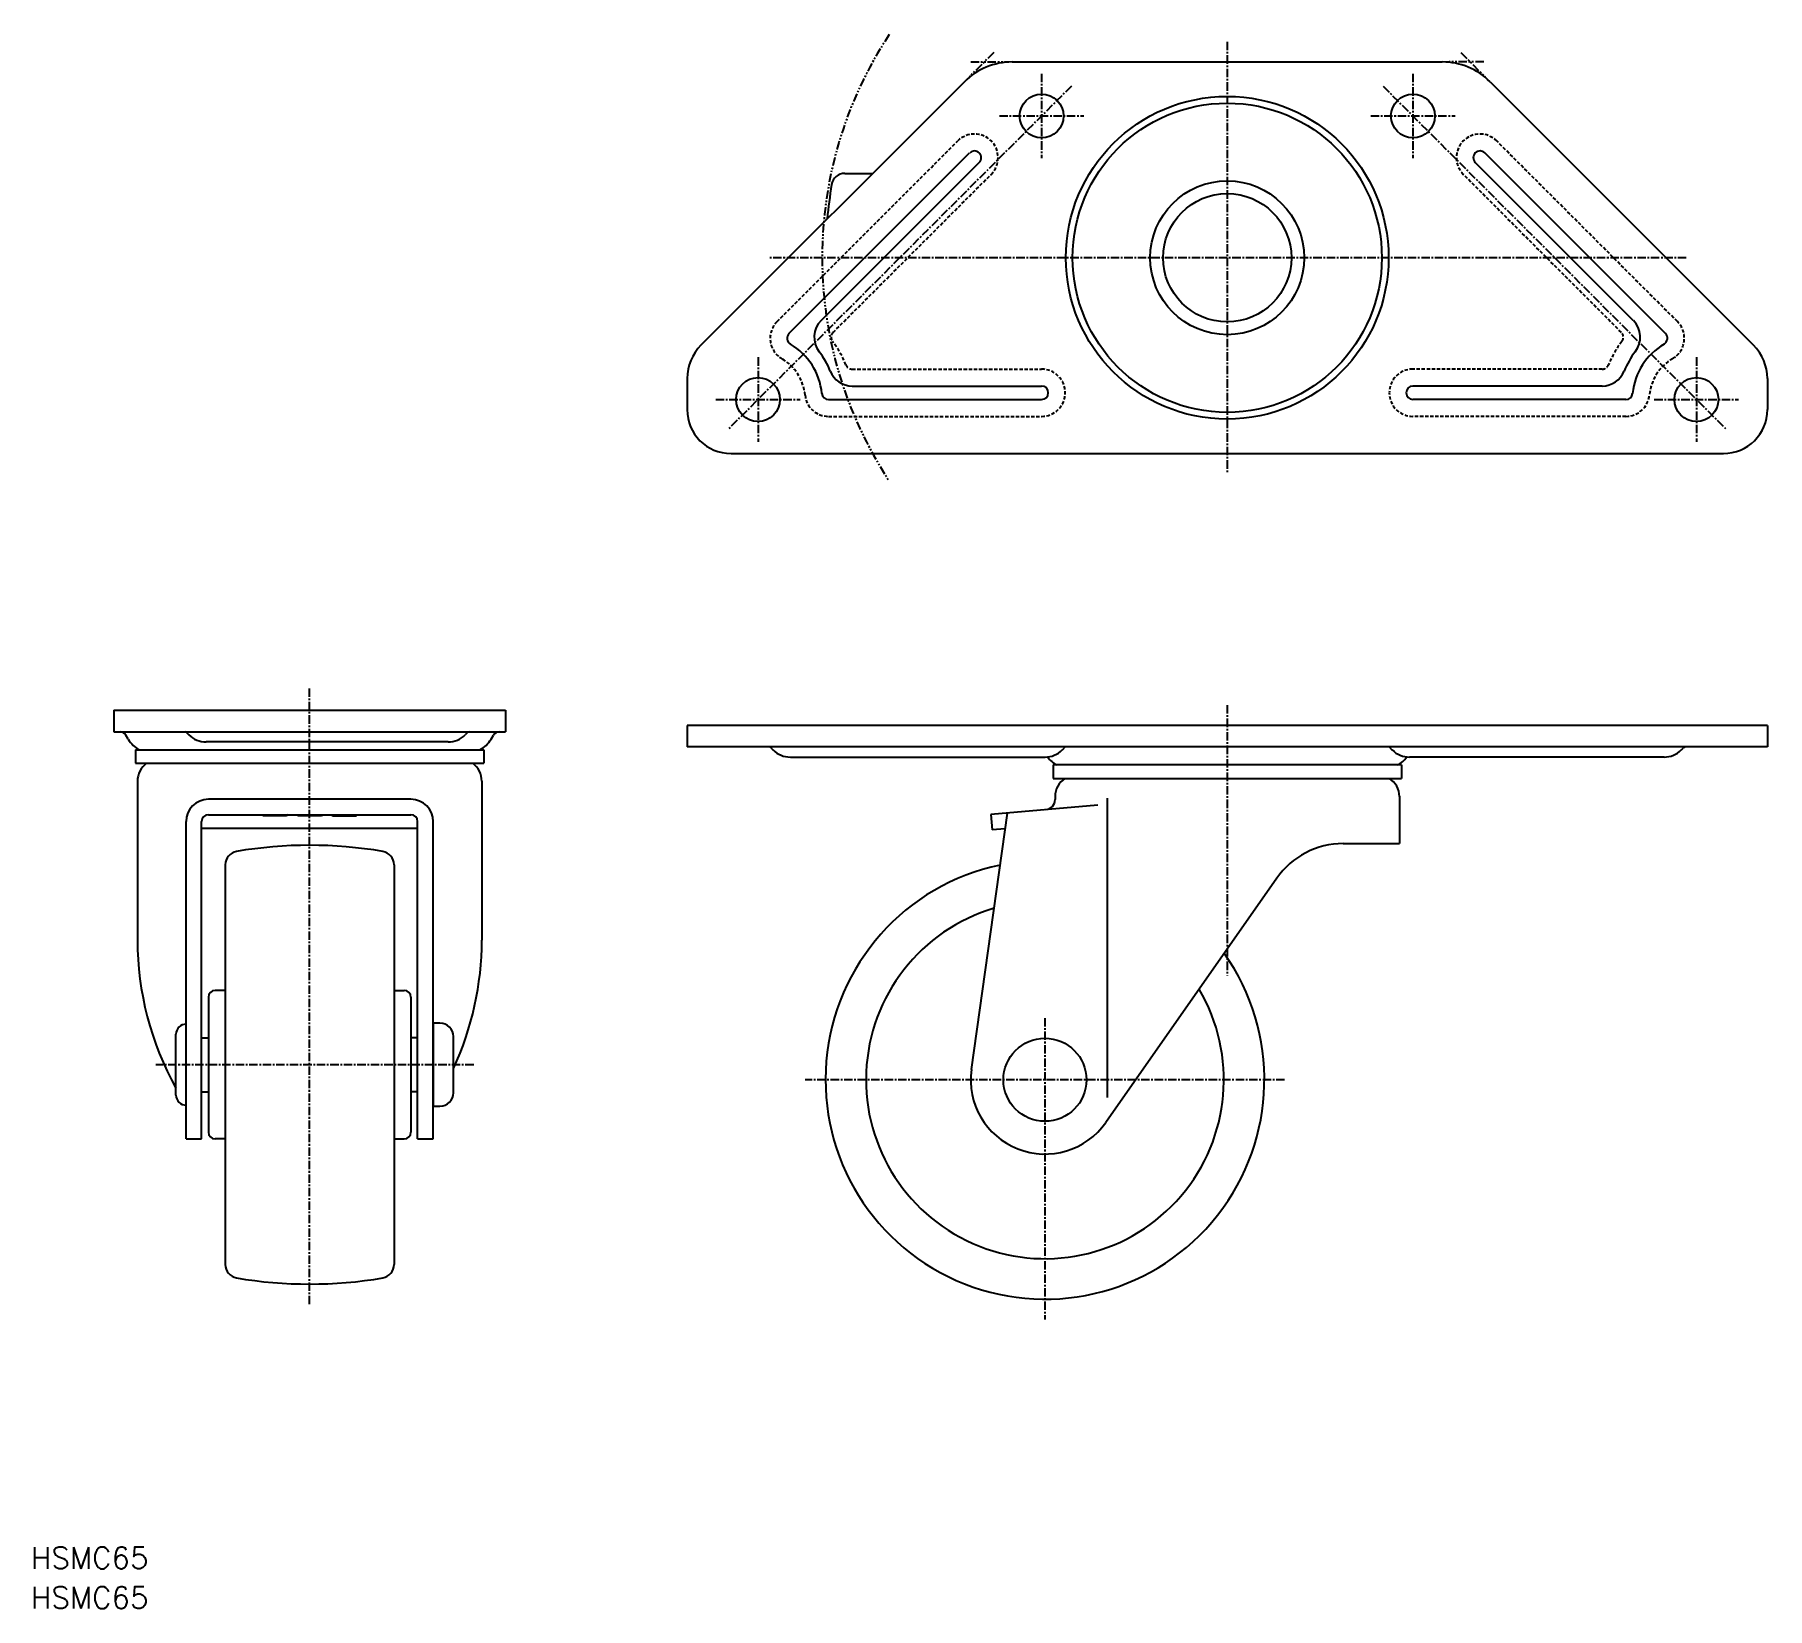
# Model space of a CAD drawing. Extents: x -177 to 80, y -200 to 33.
import ezdxf

# ---------------------------------------------------------------- set-up
doc = ezdxf.new("R2010")
doc.units = 0
for name, pattern in [('CENTER', [2, 1.25, -0.25, 0.25, -0.25]), ('DASHED', [0.75, 0.5, -0.25]), ('PHANTOM', [2.5, 1.25, -0.25, 0.25, -0.25, 0.25, -0.25])]:
    doc.linetypes.add(name, pattern=pattern)
doc.layers.get('0').update_dxf_attribs({"linetype": 'CONTINUOUS'})
doc.layers.get('DEFPOINTS').update_dxf_attribs({"linetype": 'CONTINUOUS'})
doc.layers.add('CENTER', color=1, linetype='CENTER')
doc.styles.get("Standard").update_dxf_attribs({"font": 'txt.shx', "bigfont": 'bigfont.shx'})

msp = doc.modelspace()

# ---------------------------------------------------------------- linework, layer by layer
at = {"color": 3, "linetype": 'PHANTOM'}
for p, q in [((-34.59, 30.41), (-38.22, 26.78)), ((-38, 29), (-32.86, 29)), ((38, 29), (32.86, 29)), ((34.59, 30.41), (38.22, 26.78))]:
    msp.add_line(p, q, dxfattribs=at)
at = {"color": 7, "linetype": 'CONTINUOUS'}
for p, q in [((-31.86, 29), (31.86, 29)), ((-38.93, 26.07), (-77.95, -12.95)), ((38.93, 26.07), (77.95, -12.95)), ((-64.91, -11.23), (-38.15, 15.53)), ((64.91, -11.23), (38.15, 15.53)), ((-60.15, -9.29), (-36.74, 14.12)), ((60.15, -9.29), (36.74, 14.12)), ((-56.62, 12.5), (-52.5, 12.5)), ((-80, -17.9), (-80, -22.5)), ((80, -17.9), (80, -22.5)), ((-55.54, -19), (-27.5, -19)), ((55.54, -19), (27.5, -19)), ((-59.05, -21), (-27.5, -21)), ((59.05, -21), (27.5, -21)), ((-73.5, -29), (73.5, -29)), ((-164.91, -67.03), (-106.91, -67.03)), ((-164.91, -67.03), (-164.91, -70.23)), ((-106.91, -67.03), (-106.91, -70.23)), ((80, -69.27), (-80, -69.27)), ((-80, -69.27), (-80, -72.47)), ((80, -69.27), (80, -72.47)), ((-164.91, -70.23), (-106.91, -70.23)), ((-162.77, -71.33), (-163.12, -70.73)), ((-154.24, -70.23), (-153.79, -70.67)), ((-115.4, -71.73), (-151.25, -71.73)), ((-112.41, -70.23), (-112.86, -70.67)), ((-109.04, -71.33), (-108.7, -70.73)), ((-161.7, -72.89), (-110.12, -72.89)), ((-161.7, -72.89), (-161.7, -74.89)), ((-110.12, -72.89), (-110.12, -74.89)), ((80, -72.47), (-80, -72.47)), ((-67.7, -72.47), (-67.26, -72.92)), ((-64.71, -73.97), (-26.99, -73.97)), ((-24, -72.47), (-24.45, -72.92)), ((24, -72.47), (24.45, -72.92)), ((64.71, -73.97), (26.99, -73.97)), ((67.7, -72.47), (67.26, -72.92)), ((-161.7, -74.89), (-110.12, -74.89)), ((25.79, -75.13), (-25.79, -75.13)), ((-25.79, -75.13), (-25.79, -77.13)), ((25.79, -75.13), (25.79, -77.13)), ((-161.41, -77.54), (-161.41, -101.08)), ((-110.41, -77.54), (-110.41, -101.08)), ((-25.79, -77.13), (25.79, -77.13)), ((-120.91, -80.22), (-150.91, -80.22)), ((-19.18, -81.08), (-35, -82.47)), ((-25.5, -79.78), (-25.5, -80.26)), ((-17.76, -80.03), (-17.76, -124.37)), ((25.5, -79.78), (25.5, -86.78)), ((-154.21, -130.53), (-154.21, -83.52)), ((-151.91, -130.53), (-151.91, -83.51)), ((-119.91, -84.54), (-151.91, -84.54)), ((-150.91, -82.51), (-120.91, -82.51)), ((-142.79, -82.51), (-142.86, -82.66)), ((-139.37, -82.66), (-142.86, -82.66)), ((-140.96, -82.51), (-141.12, -82.66)), ((-139.12, -82.51), (-139.37, -82.66)), ((-137.65, -82.66), (-137.75, -82.51)), ((-134.17, -82.66), (-137.65, -82.66)), ((-134.17, -82.66), (-134.07, -82.51)), ((-132.7, -82.51), (-132.45, -82.66)), ((-132.45, -82.66), (-128.96, -82.66)), ((-130.86, -82.51), (-130.7, -82.66)), ((-129.03, -82.51), (-128.96, -82.66)), ((-119.91, -130.53), (-119.91, -83.51)), ((-117.61, -130.53), (-117.61, -83.52)), ((-37.89, -120.24), (-32.55, -82.25)), ((-35, -82.47), (-34.8, -84.76)), ((-32.88, -84.59), (-34.8, -84.76)), ((17.18, -86.78), (25.5, -86.78)), ((-148.41, -89.91), (-148.41, -149.14)), ((-123.41, -89.91), (-123.41, -149.14)), ((7.35, -91.9), (-17.99, -128.08)), ((-150.91, -109.53), (-150.91, -129.53)), ((-148.41, -108.53), (-149.91, -108.53)), ((-123.41, -108.53), (-121.91, -108.53)), ((-120.91, -109.53), (-120.91, -129.53)), ((-155.71, -124.03), (-155.71, -115.03)), ((-117.61, -113.38), (-117.61, -125.68)), ((-116.61, -113.38), (-117.61, -113.38)), ((-114.61, -123.68), (-114.61, -115.38)), ((-151.91, -115.53), (-150.91, -115.53)), ((-119.91, -115.53), (-120.91, -115.53)), ((-151.91, -123.53), (-150.91, -123.53)), ((-119.91, -123.53), (-120.91, -123.53)), ((-117.61, -125.68), (-116.61, -125.68)), ((-154.21, -130.53), (-151.91, -130.53)), ((-148.41, -130.53), (-149.91, -130.53)), ((-123.41, -130.53), (-121.91, -130.53)), ((-119.91, -130.53), (-117.61, -130.53))]:
    msp.add_line(p, q, dxfattribs=at)
at = {"color": 3, "linetype": 'DASHED'}
for p, q in [((-66.68, -9.46), (-39.92, 17.3)), ((66.68, -9.46), (39.92, 17.3)), ((-58.38, -11.06), (-34.97, 12.35)), ((58.38, -11.06), (34.97, 12.35)), ((-55.54, -16.5), (-27.5, -16.5)), ((55.54, -16.5), (27.5, -16.5)), ((-59.05, -23.5), (-27.5, -23.5)), ((59.05, -23.5), (27.5, -23.5))]:
    msp.add_line(p, q, dxfattribs=at)
at = {"color": 7, "linetype": 'CONTINUOUS'}
for centre, radius in [((-27.5, 21), 3.25), ((0, 0), 23.9), ((27.5, 21), 3.25), ((0, 0), 22.9), ((0, 0), 11.4), ((0, 0), 9.5), ((-69.5, -21), 3.25), ((69.5, -21), 3.25), ((-27, -121.77), 6.15)]:
    msp.add_circle(centre, radius, dxfattribs=at)
at = {"color": 3, "linetype": 'PHANTOM'}
msp.add_arc((0, 0), 60, 146.5775, 213.4225, dxfattribs=at)
at = {"color": 7, "linetype": 'CONTINUOUS'}
for centre, radius, start, end in [((-31.86, 19), 10, 90, 135), ((31.86, 19), 10, 45, 90), ((-37.44, 14.83), 1, 315, 135), ((37.44, 14.83), 1, 45, 225), ((5.5, 0), 65, 170.4059, 174.9202), ((-56.62, 10.5), 2, 90, 170.4059), ((-57.68, -11.77), 3.5, 135, 217.9819), ((57.68, -11.77), 3.5, 322.0181, 45), ((-64.2, -11.93), 1, 135, 239.7158), ((-69.5, -21), 9.5, 5.465, 59.7158), ((69.5, -21), 9.5, 120.2842, 174.535), ((64.2, -11.93), 1, 300.2842, 45), ((-73, -17.9), 7, 135, 180), ((-69.5, -21), 11.5, 21.5102, 37.9819), ((69.5, -21), 11.5, 142.0181, 158.4898), ((73, -17.9), 7, 0, 45), ((-55.54, -15.5), 3.5, 201.5102, 270), ((55.54, -15.5), 3.5, 270, 338.4898), ((-59.05, -20), 1, 185.465, 270), ((-27.5, -20), 1, 270, 90), ((27.5, -20), 1, 90, 270), ((59.05, -20), 1, 270, 354.535), ((-73.5, -22.5), 6.5, 180, 270), ((73.5, -22.5), 6.5, 270, 0), ((-163.99, -71.23), 1, 30, 90), ((-159.31, -69.33), 4, 210, 242.8732), ((-154.4, -70.63), 0.4, 45, 90), ((-151.25, -68.13), 3.6, 225, 270), ((-115.4, -68.13), 3.6, 270, 315), ((-112.24, -70.63), 0.4, 90, 135), ((-112.51, -69.33), 4, 297.1268, 330), ((-107.83, -71.23), 1, 90, 150), ((-67.87, -72.87), 0.4, 45, 90), ((-64.71, -70.37), 3.6, 225, 270), ((-26.99, -70.37), 3.6, 270, 315), ((-23.4, -71.57), 4, 216.5187, 242.8732), ((26.99, -70.37), 3.6, 225, 270), ((23.4, -71.57), 4, 297.1268, 323.4813), ((64.71, -70.37), 3.6, 270, 315), ((67.87, -72.87), 0.4, 90, 135), ((-158.11, -77.54), 3.3, 126.5795, 180), ((-113.71, -77.54), 3.3, 0, 53.4205), ((-22.35, -79.8), 3.15, 122.2276, 179.7903), ((22.35, -79.8), 3.15, 0.2097, 57.7724), ((-150.91, -83.52), 3.3, 90, 180), ((-120.91, -83.52), 3.3, 0, 90), ((-27, -80.26), 1.5, 275, 0), ((-150.91, -83.51), 1, 90, 180), ((-120.91, -83.51), 1, 0, 90), ((-135.91, -152.03), 65, 80.4059, 99.5941), ((17.18, -98.78), 12, 90, 145), ((-146.41, -89.91), 2, 99.5941, 180), ((-125.41, -89.91), 2, 0, 80.4059), ((-27, -121.77), 32.5, 101.7832, 35.2168), ((-27, -121.77), 26.5, 106.5253, 30.4747), ((-116.32, -101.08), 45.09, 180, 209.1209), ((-155.5, -101.08), 45.09, 335.0748, 0), ((-149.91, -109.53), 1, 90, 180), ((-121.91, -109.53), 1, 0, 90), ((-154.21, -115.03), 1.5, 90, 180), ((-116.61, -115.38), 2, 0, 90), ((-27, -121.77), 11, 172, 325.0293), ((-154.21, -124.03), 1.5, 180, 270), ((-116.61, -123.68), 2, 270, 0), ((-149.91, -129.53), 1, 180, 270), ((-121.91, -129.53), 1, 270, 360), ((-146.41, -149.14), 2, 180, 260.4059), ((-135.91, -87.03), 65, 260.4059, 279.5941), ((-125.41, -149.14), 2, 279.5941, 0)]:
    msp.add_arc(centre, radius, start, end, dxfattribs=at)
at = {"color": 3, "linetype": 'DASHED'}
for centre, radius, start, end in [((-37.44, 14.83), 3.5, 315, 135), ((37.44, 14.83), 3.5, 45, 225), ((-64.2, -11.93), 3.5, 135, 239.7158), ((64.2, -11.93), 3.5, 300.2842, 45), ((-57.68, -11.77), 1, 135, 217.9819), ((-69.5, -21), 14, 21.5102, 37.9819), ((69.5, -21), 14, 142.0181, 158.4898), ((57.68, -11.77), 1, 322.0181, 45), ((-69.5, -21), 7, 5.465, 59.7158), ((69.5, -21), 7, 120.2842, 174.535), ((-55.54, -15.5), 1, 201.5102, 270), ((-27.5, -20), 3.5, 270, 90), ((27.5, -20), 3.5, 90, 270), ((55.54, -15.5), 1, 270, 338.4898), ((-59.05, -20), 3.5, 185.465, 270), ((59.05, -20), 3.5, 270, 354.535)]:
    msp.add_arc(centre, radius, start, end, dxfattribs=at)
at = {"layer": 'CENTER', "color": 1, "linetype": 'CENTER'}
for p, q in [((0, 32), (0, -32)), ((-27.5, 27.25), (-27.5, 14.75)), ((27.5, 27.25), (27.5, 14.75)), ((-23.08, 25.42), (-73.92, -25.42)), ((23.08, 25.42), (73.92, -25.42)), ((-33.75, 21), (-21.25, 21)), ((21.25, 21), (33.75, 21)), ((68, 0), (-68, 0)), ((-69.5, -14.75), (-69.5, -27.25)), ((69.5, -14.75), (69.5, -27.25)), ((-75.75, -21), (-63.25, -21)), ((63.25, -21), (75.75, -21)), ((-135.91, -155.03), (-135.91, -63.83)), ((0, -66.27), (0, -106.33)), ((-27, -112.62), (-27, -157.27)), ((-111.61, -119.53), (-158.71, -119.53)), ((8.5, -121.77), (-62.5, -121.77))]:
    msp.add_line(p, q, dxfattribs=at)
at = {"layer": 'DEFPOINTS', "color": 0, "linetype": 'BYBLOCK'}
for p in [(-25.5, -81.63), (-19.18, -81.08), (-119.91, -84.51), (-35, -82.47)]:
    msp.add_point(p, dxfattribs=at)

# ---------------------------------------------------------------- texts
at = {"color": 7, "linetype": 'CONTINUOUS'}
for p in [(-177.19, -194.19), (-177.19, -200.07)]:
    msp.add_text('HSMC65', height=3.2, dxfattribs=at).set_placement(p)

doc.saveas('drawing.dxf')
